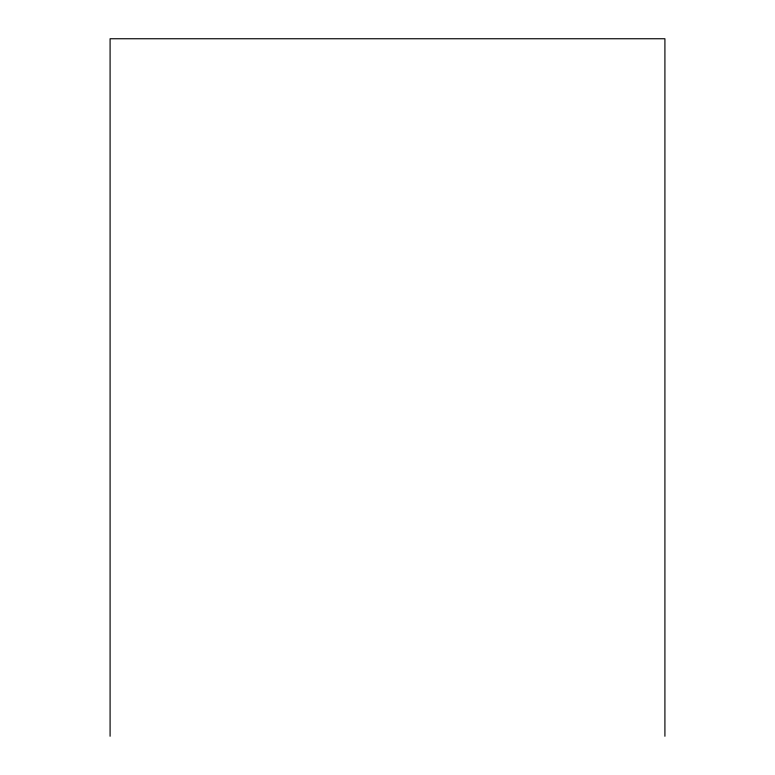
<?xml version="1.0" encoding="UTF-8"?>
<svg xmlns="http://www.w3.org/2000/svg" width="775" height="775" viewBox="0 0 775 775"><rect width="100%" height="100%" fill="white"/><g stroke="black" fill="none" stroke-linecap="round" stroke-linejoin="round"><path stroke-width="1.16" d="M664.911 736.25L664.911 38.75L110.089 38.75L110.089 736.25"/></g></svg>
